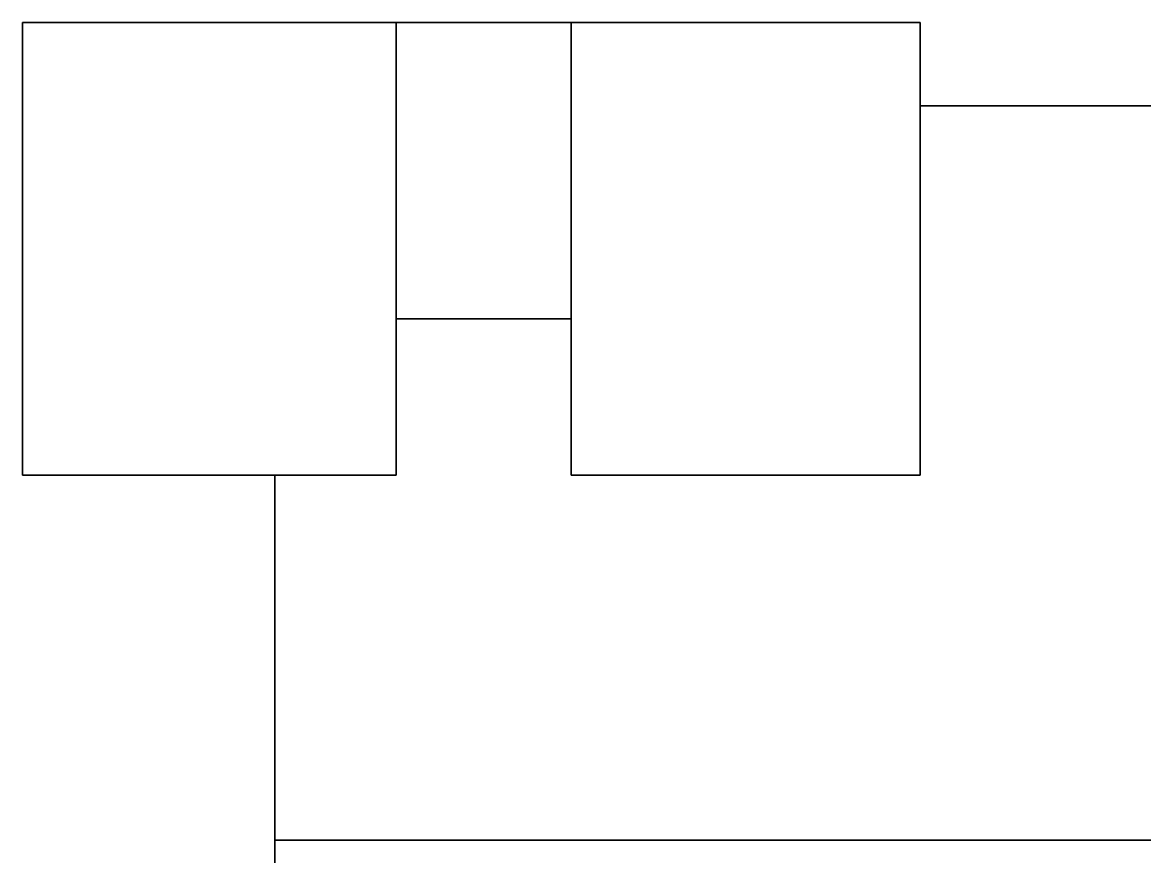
# Model space of a CAD drawing. Header units: metres. Extents: x -14 to 38.7, y -1.1 to 11.2.
# Drawn here: x 0 to 7.69, y 5.49 to 11.2 of the extents above; entities that cross this region are included whole.
import ezdxf

# ---------------------------------------------------------------- set-up
doc = ezdxf.new("R2010")
doc.units = ezdxf.units.M

msp = doc.modelspace()

# ---------------------------------------------------------------- linework, layer by layer
at = {"layer": 'F1_CNW_BWC', "color": 43}
for points in [[(3.76, 11.2, 2.6), (3.76, 11.2), (2.56, 11.2), (2.56, 11.2, 2.6)], [(2.56, 11.2, 2.6), (2.56, 11.2), (2.56, 9.17), (2.56, 9.17, 2.6)], [(3.76, 9.17, 2.6), (3.76, 9.17), (3.76, 11.2), (3.76, 11.2, 2.6)], [(2.56, 9.17, 2.6), (2.56, 9.17), (3.76, 9.17), (3.76, 9.17, 2.6)]]:
    msp.add_3dface(points, dxfattribs=at)
at = {"layer": 'F1_CNW_BWC', "color": 8}
msp.add_3dface([(3.76, 11.2), (3.76, 9.17), (2.56, 9.17), (2.56, 11.2)], dxfattribs=at)
at = {"layer": 'F1_CNW_BWC', "color": 15}
msp.add_3dface([(2.56, 11.2, 2.6), (2.56, 9.17, 2.6), (3.76, 9.17, 2.6), (3.76, 11.2, 2.6)], dxfattribs=at)
at = {"layer": 'F1_CNW_BWC', "color": 143}
msp.add_3dface([(3.46, 11.2, 2.1), (3.46, 11.2, 1.5), (2.86, 11.2, 1.5), (2.86, 11.2, 2.1)], dxfattribs=at)
at = {"layer": 'F1_CNW_BWC', "color": 45}
msp.add_3dface([(2.76, 9.17, 2.1), (2.76, 9.17), (3.56, 9.17), (3.56, 9.17, 2.1)], dxfattribs=at)
at = {"layer": 'F1_CNW_DORM1', "color": 43}
for points in [[(2.56, 11.2, 2.6), (2.56, 11.2), (0, 11.2), (0, 11.2, 2.6)], [(0, 11.2, 2.6), (0, 11.2), (0, 8.1), (0, 8.1, 2.6)], [(2.56, 9.17, 2.6), (2.56, 9.17), (2.56, 11.2), (2.56, 11.2, 2.6)], [(2.56, 8.1, 2.6), (2.56, 8.1), (2.56, 9.17), (2.56, 9.17, 2.6)], [(0, 8.1, 2.6), (0, 8.1), (1.73, 8.1), (1.73, 8.1, 2.6)], [(1.73, 8.1, 2.6), (1.73, 8.1), (2.56, 8.1), (2.56, 8.1, 2.6)]]:
    msp.add_3dface(points, dxfattribs=at)
at = {"layer": 'F1_CNW_DORM1', "color": 8}
msp.add_3dface([(2.56, 11.2), (2.56, 8.1), (0, 8.1), (0, 11.2)], dxfattribs=at)
at = {"layer": 'F1_CNW_DORM1', "color": 15}
msp.add_3dface([(0, 11.2, 2.6), (0, 8.1, 2.6), (2.56, 8.1, 2.6), (2.56, 11.2, 2.6)], dxfattribs=at)
at = {"layer": 'F1_CNW_DORM1', "color": 143}
msp.add_3dface([(1.88, 11.2, 2.3), (1.88, 11.2, 1.1), (0.68, 11.2, 1.1), (0.68, 11.2, 2.3)], dxfattribs=at)
at = {"layer": 'F1_CNW_DORM1', "color": 45}
msp.add_3dface([(2.56, 8.235, 2.1), (2.56, 8.235), (2.56, 9.035), (2.56, 9.035, 2.1)], dxfattribs=at)
at = {"layer": 'F1_CNW_DORM2', "color": 43}
for points in [[(6.15, 11.2, 2.6), (6.15, 11.2), (3.76, 11.2), (3.76, 11.2, 2.6)], [(3.76, 11.2, 2.6), (3.76, 11.2), (3.76, 9.17), (3.76, 9.17, 2.6)], [(6.15, 10.63, 2.6), (6.15, 10.63), (6.15, 11.2), (6.15, 11.2, 2.6)], [(6.15, 8.1, 2.6), (6.15, 8.1), (6.15, 10.63), (6.15, 10.63, 2.6)], [(3.76, 9.17, 2.6), (3.76, 9.17), (3.76, 8.1), (3.76, 8.1, 2.6)], [(3.76, 8.1, 2.6), (3.76, 8.1), (6.15, 8.1), (6.15, 8.1, 2.6)]]:
    msp.add_3dface(points, dxfattribs=at)
at = {"layer": 'F1_CNW_DORM2', "color": 8}
msp.add_3dface([(6.15, 11.2), (6.15, 8.1), (3.76, 8.1), (3.76, 11.2)], dxfattribs=at)
at = {"layer": 'F1_CNW_DORM2', "color": 15}
msp.add_3dface([(3.76, 11.2, 2.6), (3.76, 8.1, 2.6), (6.15, 8.1, 2.6), (6.15, 11.2, 2.6)], dxfattribs=at)
at = {"layer": 'F1_CNW_DORM2', "color": 143}
msp.add_3dface([(5.555, 11.2, 2.3), (5.555, 11.2, 1.1), (4.355, 11.2, 1.1), (4.355, 11.2, 2.3)], dxfattribs=at)
at = {"layer": 'F1_CNW_DORM2', "color": 45}
msp.add_3dface([(3.76, 9.035, 2.1), (3.76, 9.035), (3.76, 8.235), (3.76, 8.235, 2.1)], dxfattribs=at)
at = {"layer": 'F1_CNW_LIV', "color": 8}
msp.add_polyline3d([(7.8, 10.63, 0), (7.8, 5.6, 0), (1.73, 5.6, 0), (1.73, 8.1, 0), (2.56, 8.1, 0), (2.56, 9.17, 0), (3.76, 9.17, 0), (3.76, 8.1, 0), (6.15, 8.1, 0), (6.15, 10.63, 0)], close=True, dxfattribs=at)
at = {"layer": 'F1_CNW_LIV', "color": 15}
msp.add_polyline3d([(2.56, 9.17, 2.6), (2.56, 8.1, 2.6), (1.73, 8.1, 2.6), (1.73, 5.6, 2.6), (7.8, 5.6, 2.6), (7.8, 10.63, 2.6), (6.15, 10.63, 2.6), (6.15, 8.1, 2.6), (3.76, 8.1, 2.6), (3.76, 9.17, 2.6)], close=True, dxfattribs=at)
at = {"layer": 'F1_CNW_LIV', "color": 43}
for points in [[(7.8, 10.63, 2.6), (7.8, 10.63), (6.15, 10.63), (6.15, 10.63, 2.6)], [(6.15, 10.63, 2.6), (6.15, 10.63), (6.15, 8.1), (6.15, 8.1, 2.6)], [(3.76, 9.17, 2.6), (3.76, 9.17), (2.56, 9.17), (2.56, 9.17, 2.6)], [(2.56, 9.17, 2.6), (2.56, 9.17), (2.56, 8.1), (2.56, 8.1, 2.6)], [(3.76, 8.1, 2.6), (3.76, 8.1), (3.76, 9.17), (3.76, 9.17, 2.6)], [(2.56, 8.1, 2.6), (2.56, 8.1), (1.73, 8.1), (1.73, 8.1, 2.6)], [(1.73, 8.1, 2.6), (1.73, 8.1), (1.73, 5.6), (1.73, 5.6, 2.6)], [(6.15, 8.1, 2.6), (6.15, 8.1), (3.76, 8.1), (3.76, 8.1, 2.6)], [(1.73, 5.6, 2.6), (1.73, 5.6), (7.8, 5.6), (7.8, 5.6, 2.6)]]:
    msp.add_3dface(points, dxfattribs=at)
at = {"layer": 'F1_CNW_LIV', "color": 143}
for points in [[(7.575, 10.63, 2.3), (7.575, 10.63, 1.1), (6.375, 10.63, 1.1), (6.375, 10.63, 2.3)], [(1.73, 7.45, 2.3), (1.73, 7.45, 1.1), (1.73, 6.25, 1.1), (1.73, 6.25, 2.3)]]:
    msp.add_3dface(points, dxfattribs=at)
at = {"layer": 'F1_CNW_LIV', "color": 45}
for points in [[(3.56, 9.17, 2.1), (3.56, 9.17), (2.76, 9.17), (2.76, 9.17, 2.1)], [(2.56, 9.035, 2.1), (2.56, 9.035), (2.56, 8.235), (2.56, 8.235, 2.1)], [(3.76, 8.235, 2.1), (3.76, 8.235), (3.76, 9.035), (3.76, 9.035, 2.1)]]:
    msp.add_3dface(points, dxfattribs=at)
at = {"layer": 'F1_CSW_LIV', "color": 8}
msp.add_polyline3d([(7.8, 5.6, 0), (7.8, 0.57, 0), (6.15, 0.57, 0), (6.15, 3.1, 0), (3.76, 3.1, 0), (3.76, 2.03, 0), (2.56, 2.03, 0), (2.56, 3.1, 0), (1.73, 3.1, 0), (1.73, 5.6, 0)], close=True, dxfattribs=at)
at = {"layer": 'F1_CSW_LIV', "color": 15}
msp.add_polyline3d([(1.73, 5.6, 2.6), (1.73, 3.1, 2.6), (2.56, 3.1, 2.6), (2.56, 2.03, 2.6), (3.76, 2.03, 2.6), (3.76, 3.1, 2.6), (6.15, 3.1, 2.6), (6.15, 0.57, 2.6), (7.8, 0.57, 2.6), (7.8, 5.6, 2.6)], close=True, dxfattribs=at)
at = {"layer": 'F1_CSW_LIV', "color": 43}
for points in [[(7.8, 5.6, 2.6), (7.8, 5.6), (1.73, 5.6), (1.73, 5.6, 2.6)], [(1.73, 5.6, 2.6), (1.73, 5.6), (1.73, 3.1), (1.73, 3.1, 2.6)]]:
    msp.add_3dface(points, dxfattribs=at)
at = {"layer": 'F2_CNW_BWC', "color": 43}
for points in [[(3.76, 11.2, 5.2), (3.76, 11.2, 2.6), (2.56, 11.2, 2.6), (2.56, 11.2, 5.2)], [(2.56, 11.2, 5.2), (2.56, 11.2, 2.6), (2.56, 9.17, 2.6), (2.56, 9.17, 5.2)], [(3.76, 9.17, 5.2), (3.76, 9.17, 2.6), (3.76, 11.2, 2.6), (3.76, 11.2, 5.2)], [(2.56, 9.17, 5.2), (2.56, 9.17, 2.6), (3.76, 9.17, 2.6), (3.76, 9.17, 5.2)]]:
    msp.add_3dface(points, dxfattribs=at)
at = {"layer": 'F2_CNW_BWC', "color": 8}
msp.add_3dface([(3.76, 11.2, 2.6), (3.76, 9.17, 2.6), (2.56, 9.17, 2.6), (2.56, 11.2, 2.6)], dxfattribs=at)
at = {"layer": 'F2_CNW_BWC', "color": 15}
msp.add_3dface([(2.56, 11.2, 5.2), (2.56, 9.17, 5.2), (3.76, 9.17, 5.2), (3.76, 11.2, 5.2)], dxfattribs=at)
at = {"layer": 'F2_CNW_BWC', "color": 143}
msp.add_3dface([(3.46, 11.2, 4.7), (3.46, 11.2, 4.1), (2.86, 11.2, 4.1), (2.86, 11.2, 4.7)], dxfattribs=at)
at = {"layer": 'F2_CNW_BWC', "color": 45}
msp.add_3dface([(2.76, 9.17, 4.7), (2.76, 9.17, 2.6), (3.56, 9.17, 2.6), (3.56, 9.17, 4.7)], dxfattribs=at)
at = {"layer": 'F2_CNW_DORM1', "color": 43}
for points in [[(2.56, 11.2, 5.2), (2.56, 11.2, 2.6), (0, 11.2, 2.6), (0, 11.2, 5.2)], [(0, 11.2, 5.2), (0, 11.2, 2.6), (0, 8.1, 2.6), (0, 8.1, 5.2)], [(2.56, 9.17, 5.2), (2.56, 9.17, 2.6), (2.56, 11.2, 2.6), (2.56, 11.2, 5.2)], [(2.56, 8.1, 5.2), (2.56, 8.1, 2.6), (2.56, 9.17, 2.6), (2.56, 9.17, 5.2)], [(0, 8.1, 5.2), (0, 8.1, 2.6), (1.73, 8.1, 2.6), (1.73, 8.1, 5.2)], [(1.73, 8.1, 5.2), (1.73, 8.1, 2.6), (2.56, 8.1, 2.6), (2.56, 8.1, 5.2)]]:
    msp.add_3dface(points, dxfattribs=at)
at = {"layer": 'F2_CNW_DORM1', "color": 8}
msp.add_3dface([(2.56, 11.2, 2.6), (2.56, 8.1, 2.6), (0, 8.1, 2.6), (0, 11.2, 2.6)], dxfattribs=at)
at = {"layer": 'F2_CNW_DORM1', "color": 15}
msp.add_3dface([(0, 11.2, 5.2), (0, 8.1, 5.2), (2.56, 8.1, 5.2), (2.56, 11.2, 5.2)], dxfattribs=at)
at = {"layer": 'F2_CNW_DORM1', "color": 143}
msp.add_3dface([(1.88, 11.2, 4.9), (1.88, 11.2, 3.7), (0.68, 11.2, 3.7), (0.68, 11.2, 4.9)], dxfattribs=at)
at = {"layer": 'F2_CNW_DORM1', "color": 45}
msp.add_3dface([(2.56, 8.235, 4.7), (2.56, 8.235, 2.6), (2.56, 9.035, 2.6), (2.56, 9.035, 4.7)], dxfattribs=at)
at = {"layer": 'F2_CNW_DORM2', "color": 43}
for points in [[(6.15, 11.2, 5.2), (6.15, 11.2, 2.6), (3.76, 11.2, 2.6), (3.76, 11.2, 5.2)], [(3.76, 11.2, 5.2), (3.76, 11.2, 2.6), (3.76, 9.17, 2.6), (3.76, 9.17, 5.2)], [(6.15, 10.63, 5.2), (6.15, 10.63, 2.6), (6.15, 11.2, 2.6), (6.15, 11.2, 5.2)], [(6.15, 8.1, 5.2), (6.15, 8.1, 2.6), (6.15, 10.63, 2.6), (6.15, 10.63, 5.2)], [(3.76, 9.17, 5.2), (3.76, 9.17, 2.6), (3.76, 8.1, 2.6), (3.76, 8.1, 5.2)], [(3.76, 8.1, 5.2), (3.76, 8.1, 2.6), (6.15, 8.1, 2.6), (6.15, 8.1, 5.2)]]:
    msp.add_3dface(points, dxfattribs=at)
at = {"layer": 'F2_CNW_DORM2', "color": 8}
msp.add_3dface([(6.15, 11.2, 2.6), (6.15, 8.1, 2.6), (3.76, 8.1, 2.6), (3.76, 11.2, 2.6)], dxfattribs=at)
at = {"layer": 'F2_CNW_DORM2', "color": 15}
msp.add_3dface([(3.76, 11.2, 5.2), (3.76, 8.1, 5.2), (6.15, 8.1, 5.2), (6.15, 11.2, 5.2)], dxfattribs=at)
at = {"layer": 'F2_CNW_DORM2', "color": 143}
msp.add_3dface([(5.555, 11.2, 4.9), (5.555, 11.2, 3.7), (4.355, 11.2, 3.7), (4.355, 11.2, 4.9)], dxfattribs=at)
at = {"layer": 'F2_CNW_DORM2', "color": 45}
msp.add_3dface([(3.76, 9.035, 4.7), (3.76, 9.035, 2.6), (3.76, 8.235, 2.6), (3.76, 8.235, 4.7)], dxfattribs=at)
at = {"layer": 'F2_CNW_LIV', "color": 8}
msp.add_polyline3d([(7.8, 10.63, 2.6), (7.8, 5.6, 2.6), (1.73, 5.6, 2.6), (1.73, 8.1, 2.6), (2.56, 8.1, 2.6), (2.56, 9.17, 2.6), (3.76, 9.17, 2.6), (3.76, 8.1, 2.6), (6.15, 8.1, 2.6), (6.15, 10.63, 2.6)], close=True, dxfattribs=at)
at = {"layer": 'F2_CNW_LIV', "color": 15}
msp.add_polyline3d([(2.56, 9.17, 5.2), (2.56, 8.1, 5.2), (1.73, 8.1, 5.2), (1.73, 5.6, 5.2), (7.8, 5.6, 5.2), (7.8, 10.63, 5.2), (6.15, 10.63, 5.2), (6.15, 8.1, 5.2), (3.76, 8.1, 5.2), (3.76, 9.17, 5.2)], close=True, dxfattribs=at)
at = {"layer": 'F2_CNW_LIV', "color": 43}
for points in [[(7.8, 10.63, 5.2), (7.8, 10.63, 2.6), (6.15, 10.63, 2.6), (6.15, 10.63, 5.2)], [(6.15, 10.63, 5.2), (6.15, 10.63, 2.6), (6.15, 8.1, 2.6), (6.15, 8.1, 5.2)], [(3.76, 9.17, 5.2), (3.76, 9.17, 2.6), (2.56, 9.17, 2.6), (2.56, 9.17, 5.2)], [(2.56, 9.17, 5.2), (2.56, 9.17, 2.6), (2.56, 8.1, 2.6), (2.56, 8.1, 5.2)], [(3.76, 8.1, 5.2), (3.76, 8.1, 2.6), (3.76, 9.17, 2.6), (3.76, 9.17, 5.2)], [(2.56, 8.1, 5.2), (2.56, 8.1, 2.6), (1.73, 8.1, 2.6), (1.73, 8.1, 5.2)], [(1.73, 8.1, 5.2), (1.73, 8.1, 2.6), (1.73, 5.6, 2.6), (1.73, 5.6, 5.2)], [(6.15, 8.1, 5.2), (6.15, 8.1, 2.6), (3.76, 8.1, 2.6), (3.76, 8.1, 5.2)], [(1.73, 5.6, 5.2), (1.73, 5.6, 2.6), (7.8, 5.6, 2.6), (7.8, 5.6, 5.2)]]:
    msp.add_3dface(points, dxfattribs=at)
at = {"layer": 'F2_CNW_LIV', "color": 143}
for points in [[(7.575, 10.63, 4.9), (7.575, 10.63, 3.7), (6.375, 10.63, 3.7), (6.375, 10.63, 4.9)], [(1.73, 7.45, 4.9), (1.73, 7.45, 3.7), (1.73, 6.25, 3.7), (1.73, 6.25, 4.9)]]:
    msp.add_3dface(points, dxfattribs=at)
at = {"layer": 'F2_CNW_LIV', "color": 45}
for points in [[(3.56, 9.17, 4.7), (3.56, 9.17, 2.6), (2.76, 9.17, 2.6), (2.76, 9.17, 4.7)], [(2.56, 9.035, 4.7), (2.56, 9.035, 2.6), (2.56, 8.235, 2.6), (2.56, 8.235, 4.7)], [(3.76, 8.235, 4.7), (3.76, 8.235, 2.6), (3.76, 9.035, 2.6), (3.76, 9.035, 4.7)]]:
    msp.add_3dface(points, dxfattribs=at)
at = {"layer": 'F2_CSW_LIV', "color": 8}
msp.add_polyline3d([(7.8, 5.6, 2.6), (7.8, 0.57, 2.6), (6.15, 0.57, 2.6), (6.15, 3.1, 2.6), (3.76, 3.1, 2.6), (3.76, 2.03, 2.6), (2.56, 2.03, 2.6), (2.56, 3.1, 2.6), (1.73, 3.1, 2.6), (1.73, 5.6, 2.6)], close=True, dxfattribs=at)
at = {"layer": 'F2_CSW_LIV', "color": 15}
msp.add_polyline3d([(1.73, 5.6, 5.2), (1.73, 3.1, 5.2), (2.56, 3.1, 5.2), (2.56, 2.03, 5.2), (3.76, 2.03, 5.2), (3.76, 3.1, 5.2), (6.15, 3.1, 5.2), (6.15, 0.57, 5.2), (7.8, 0.57, 5.2), (7.8, 5.6, 5.2)], close=True, dxfattribs=at)
at = {"layer": 'F2_CSW_LIV', "color": 43}
for points in [[(7.8, 5.6, 5.2), (7.8, 5.6, 2.6), (1.73, 5.6, 2.6), (1.73, 5.6, 5.2)], [(1.73, 5.6, 5.2), (1.73, 5.6, 2.6), (1.73, 3.1, 2.6), (1.73, 3.1, 5.2)]]:
    msp.add_3dface(points, dxfattribs=at)
at = {"layer": 'F3_CNW_BWC', "color": 43}
for points in [[(3.76, 11.2, 7.8), (3.76, 11.2, 5.2), (2.56, 11.2, 5.2), (2.56, 11.2, 7.8)], [(2.56, 11.2, 7.8), (2.56, 11.2, 5.2), (2.56, 9.17, 5.2), (2.56, 9.17, 7.8)], [(3.76, 9.17, 7.8), (3.76, 9.17, 5.2), (3.76, 11.2, 5.2), (3.76, 11.2, 7.8)], [(2.56, 9.17, 7.8), (2.56, 9.17, 5.2), (3.76, 9.17, 5.2), (3.76, 9.17, 7.8)]]:
    msp.add_3dface(points, dxfattribs=at)
at = {"layer": 'F3_CNW_BWC', "color": 8}
msp.add_3dface([(3.76, 11.2, 5.2), (3.76, 9.17, 5.2), (2.56, 9.17, 5.2), (2.56, 11.2, 5.2)], dxfattribs=at)
at = {"layer": 'F3_CNW_BWC', "color": 15}
msp.add_3dface([(2.56, 11.2, 7.8), (2.56, 9.17, 7.8), (3.76, 9.17, 7.8), (3.76, 11.2, 7.8)], dxfattribs=at)
at = {"layer": 'F3_CNW_BWC', "color": 143}
msp.add_3dface([(3.46, 11.2, 7.3), (3.46, 11.2, 6.7), (2.86, 11.2, 6.7), (2.86, 11.2, 7.3)], dxfattribs=at)
at = {"layer": 'F3_CNW_BWC', "color": 45}
msp.add_3dface([(2.76, 9.17, 7.3), (2.76, 9.17, 5.2), (3.56, 9.17, 5.2), (3.56, 9.17, 7.3)], dxfattribs=at)
at = {"layer": 'F3_CNW_DORM1', "color": 43}
for points in [[(2.56, 11.2, 7.8), (2.56, 11.2, 5.2), (0, 11.2, 5.2), (0, 11.2, 7.8)], [(0, 11.2, 7.8), (0, 11.2, 5.2), (0, 8.1, 5.2), (0, 8.1, 7.8)], [(2.56, 9.17, 7.8), (2.56, 9.17, 5.2), (2.56, 11.2, 5.2), (2.56, 11.2, 7.8)], [(2.56, 8.1, 7.8), (2.56, 8.1, 5.2), (2.56, 9.17, 5.2), (2.56, 9.17, 7.8)], [(0, 8.1, 7.8), (0, 8.1, 5.2), (1.73, 8.1, 5.2), (1.73, 8.1, 7.8)], [(1.73, 8.1, 7.8), (1.73, 8.1, 5.2), (2.56, 8.1, 5.2), (2.56, 8.1, 7.8)]]:
    msp.add_3dface(points, dxfattribs=at)
at = {"layer": 'F3_CNW_DORM1', "color": 8}
msp.add_3dface([(2.56, 11.2, 5.2), (2.56, 8.1, 5.2), (0, 8.1, 5.2), (0, 11.2, 5.2)], dxfattribs=at)
at = {"layer": 'F3_CNW_DORM1', "color": 15}
msp.add_3dface([(0, 11.2, 7.8), (0, 8.1, 7.8), (2.56, 8.1, 7.8), (2.56, 11.2, 7.8)], dxfattribs=at)
at = {"layer": 'F3_CNW_DORM1', "color": 143}
msp.add_3dface([(1.88, 11.2, 7.5), (1.88, 11.2, 6.3), (0.68, 11.2, 6.3), (0.68, 11.2, 7.5)], dxfattribs=at)
at = {"layer": 'F3_CNW_DORM1', "color": 45}
msp.add_3dface([(2.56, 8.235, 7.3), (2.56, 8.235, 5.2), (2.56, 9.035, 5.2), (2.56, 9.035, 7.3)], dxfattribs=at)
at = {"layer": 'F3_CNW_DORM2', "color": 43}
for points in [[(6.15, 11.2, 7.8), (6.15, 11.2, 5.2), (3.76, 11.2, 5.2), (3.76, 11.2, 7.8)], [(3.76, 11.2, 7.8), (3.76, 11.2, 5.2), (3.76, 9.17, 5.2), (3.76, 9.17, 7.8)], [(6.15, 10.63, 7.8), (6.15, 10.63, 5.2), (6.15, 11.2, 5.2), (6.15, 11.2, 7.8)], [(6.15, 8.1, 7.8), (6.15, 8.1, 5.2), (6.15, 10.63, 5.2), (6.15, 10.63, 7.8)], [(3.76, 9.17, 7.8), (3.76, 9.17, 5.2), (3.76, 8.1, 5.2), (3.76, 8.1, 7.8)], [(3.76, 8.1, 7.8), (3.76, 8.1, 5.2), (6.15, 8.1, 5.2), (6.15, 8.1, 7.8)]]:
    msp.add_3dface(points, dxfattribs=at)
at = {"layer": 'F3_CNW_DORM2', "color": 8}
msp.add_3dface([(6.15, 11.2, 5.2), (6.15, 8.1, 5.2), (3.76, 8.1, 5.2), (3.76, 11.2, 5.2)], dxfattribs=at)
at = {"layer": 'F3_CNW_DORM2', "color": 15}
msp.add_3dface([(3.76, 11.2, 7.8), (3.76, 8.1, 7.8), (6.15, 8.1, 7.8), (6.15, 11.2, 7.8)], dxfattribs=at)
at = {"layer": 'F3_CNW_DORM2', "color": 143}
msp.add_3dface([(5.555, 11.2, 7.5), (5.555, 11.2, 6.3), (4.355, 11.2, 6.3), (4.355, 11.2, 7.5)], dxfattribs=at)
at = {"layer": 'F3_CNW_DORM2', "color": 45}
msp.add_3dface([(3.76, 9.035, 7.3), (3.76, 9.035, 5.2), (3.76, 8.235, 5.2), (3.76, 8.235, 7.3)], dxfattribs=at)
at = {"layer": 'F3_CNW_LIV', "color": 8}
msp.add_polyline3d([(7.8, 10.63, 5.2), (7.8, 5.6, 5.2), (1.73, 5.6, 5.2), (1.73, 8.1, 5.2), (2.56, 8.1, 5.2), (2.56, 9.17, 5.2), (3.76, 9.17, 5.2), (3.76, 8.1, 5.2), (6.15, 8.1, 5.2), (6.15, 10.63, 5.2)], close=True, dxfattribs=at)
at = {"layer": 'F3_CNW_LIV', "color": 15}
msp.add_polyline3d([(2.56, 9.17, 7.8), (2.56, 8.1, 7.8), (1.73, 8.1, 7.8), (1.73, 5.6, 7.8), (7.8, 5.6, 7.8), (7.8, 10.63, 7.8), (6.15, 10.63, 7.8), (6.15, 8.1, 7.8), (3.76, 8.1, 7.8), (3.76, 9.17, 7.8)], close=True, dxfattribs=at)
at = {"layer": 'F3_CNW_LIV', "color": 43}
for points in [[(7.8, 10.63, 7.8), (7.8, 10.63, 5.2), (6.15, 10.63, 5.2), (6.15, 10.63, 7.8)], [(6.15, 10.63, 7.8), (6.15, 10.63, 5.2), (6.15, 8.1, 5.2), (6.15, 8.1, 7.8)], [(3.76, 9.17, 7.8), (3.76, 9.17, 5.2), (2.56, 9.17, 5.2), (2.56, 9.17, 7.8)], [(2.56, 9.17, 7.8), (2.56, 9.17, 5.2), (2.56, 8.1, 5.2), (2.56, 8.1, 7.8)], [(3.76, 8.1, 7.8), (3.76, 8.1, 5.2), (3.76, 9.17, 5.2), (3.76, 9.17, 7.8)], [(2.56, 8.1, 7.8), (2.56, 8.1, 5.2), (1.73, 8.1, 5.2), (1.73, 8.1, 7.8)], [(1.73, 8.1, 7.8), (1.73, 8.1, 5.2), (1.73, 5.6, 5.2), (1.73, 5.6, 7.8)], [(6.15, 8.1, 7.8), (6.15, 8.1, 5.2), (3.76, 8.1, 5.2), (3.76, 8.1, 7.8)], [(1.73, 5.6, 7.8), (1.73, 5.6, 5.2), (7.8, 5.6, 5.2), (7.8, 5.6, 7.8)]]:
    msp.add_3dface(points, dxfattribs=at)
at = {"layer": 'F3_CNW_LIV', "color": 143}
for points in [[(7.575, 10.63, 7.5), (7.575, 10.63, 6.3), (6.375, 10.63, 6.3), (6.375, 10.63, 7.5)], [(1.73, 7.45, 7.5), (1.73, 7.45, 6.3), (1.73, 6.25, 6.3), (1.73, 6.25, 7.5)]]:
    msp.add_3dface(points, dxfattribs=at)
at = {"layer": 'F3_CNW_LIV', "color": 45}
for points in [[(3.56, 9.17, 7.3), (3.56, 9.17, 5.2), (2.76, 9.17, 5.2), (2.76, 9.17, 7.3)], [(2.56, 9.035, 7.3), (2.56, 9.035, 5.2), (2.56, 8.235, 5.2), (2.56, 8.235, 7.3)], [(3.76, 8.235, 7.3), (3.76, 8.235, 5.2), (3.76, 9.035, 5.2), (3.76, 9.035, 7.3)]]:
    msp.add_3dface(points, dxfattribs=at)
at = {"layer": 'F3_CSW_LIV', "color": 8}
msp.add_polyline3d([(7.8, 5.6, 5.2), (7.8, 0.57, 5.2), (6.15, 0.57, 5.2), (6.15, 3.1, 5.2), (3.76, 3.1, 5.2), (3.76, 2.03, 5.2), (2.56, 2.03, 5.2), (2.56, 3.1, 5.2), (1.73, 3.1, 5.2), (1.73, 5.6, 5.2)], close=True, dxfattribs=at)
at = {"layer": 'F3_CSW_LIV', "color": 15}
msp.add_polyline3d([(1.73, 5.6, 7.8), (1.73, 3.1, 7.8), (2.56, 3.1, 7.8), (2.56, 2.03, 7.8), (3.76, 2.03, 7.8), (3.76, 3.1, 7.8), (6.15, 3.1, 7.8), (6.15, 0.57, 7.8), (7.8, 0.57, 7.8), (7.8, 5.6, 7.8)], close=True, dxfattribs=at)
at = {"layer": 'F3_CSW_LIV', "color": 43}
for points in [[(7.8, 5.6, 7.8), (7.8, 5.6, 5.2), (1.73, 5.6, 5.2), (1.73, 5.6, 7.8)], [(1.73, 5.6, 7.8), (1.73, 5.6, 5.2), (1.73, 3.1, 5.2), (1.73, 3.1, 7.8)]]:
    msp.add_3dface(points, dxfattribs=at)
at = {"layer": 'F4_CNW_BWC', "color": 43}
for points in [[(3.76, 11.2, 10.4), (3.76, 11.2, 7.8), (2.56, 11.2, 7.8), (2.56, 11.2, 10.4)], [(2.56, 11.2, 10.4), (2.56, 11.2, 7.8), (2.56, 9.17, 7.8), (2.56, 9.17, 10.4)], [(3.76, 9.17, 10.4), (3.76, 9.17, 7.8), (3.76, 11.2, 7.8), (3.76, 11.2, 10.4)], [(2.56, 9.17, 10.4), (2.56, 9.17, 7.8), (3.76, 9.17, 7.8), (3.76, 9.17, 10.4)]]:
    msp.add_3dface(points, dxfattribs=at)
at = {"layer": 'F4_CNW_BWC', "color": 8}
msp.add_3dface([(3.76, 11.2, 7.8), (3.76, 9.17, 7.8), (2.56, 9.17, 7.8), (2.56, 11.2, 7.8)], dxfattribs=at)
at = {"layer": 'F4_CNW_BWC', "color": 15}
msp.add_3dface([(2.56, 11.2, 10.4), (2.56, 9.17, 10.4), (3.76, 9.17, 10.4), (3.76, 11.2, 10.4)], dxfattribs=at)
at = {"layer": 'F4_CNW_BWC', "color": 143}
msp.add_3dface([(3.46, 11.2, 9.9), (3.46, 11.2, 9.3), (2.86, 11.2, 9.3), (2.86, 11.2, 9.9)], dxfattribs=at)
at = {"layer": 'F4_CNW_BWC', "color": 45}
msp.add_3dface([(2.76, 9.17, 9.9), (2.76, 9.17, 7.8), (3.56, 9.17, 7.8), (3.56, 9.17, 9.9)], dxfattribs=at)
at = {"layer": 'F4_CNW_DORM1', "color": 43}
for points in [[(2.56, 11.2, 10.4), (2.56, 11.2, 7.8), (0, 11.2, 7.8), (0, 11.2, 10.4)], [(0, 11.2, 10.4), (0, 11.2, 7.8), (0, 8.1, 7.8), (0, 8.1, 10.4)], [(2.56, 9.17, 10.4), (2.56, 9.17, 7.8), (2.56, 11.2, 7.8), (2.56, 11.2, 10.4)], [(2.56, 8.1, 10.4), (2.56, 8.1, 7.8), (2.56, 9.17, 7.8), (2.56, 9.17, 10.4)], [(0, 8.1, 10.4), (0, 8.1, 7.8), (1.73, 8.1, 7.8), (1.73, 8.1, 10.4)], [(1.73, 8.1, 10.4), (1.73, 8.1, 7.8), (2.56, 8.1, 7.8), (2.56, 8.1, 10.4)]]:
    msp.add_3dface(points, dxfattribs=at)
at = {"layer": 'F4_CNW_DORM1', "color": 8}
msp.add_3dface([(2.56, 11.2, 7.8), (2.56, 8.1, 7.8), (0, 8.1, 7.8), (0, 11.2, 7.8)], dxfattribs=at)
at = {"layer": 'F4_CNW_DORM1', "color": 15}
msp.add_3dface([(0, 11.2, 10.4), (0, 8.1, 10.4), (2.56, 8.1, 10.4), (2.56, 11.2, 10.4)], dxfattribs=at)
at = {"layer": 'F4_CNW_DORM1', "color": 143}
msp.add_3dface([(1.88, 11.2, 10.1), (1.88, 11.2, 8.9), (0.68, 11.2, 8.9), (0.68, 11.2, 10.1)], dxfattribs=at)
at = {"layer": 'F4_CNW_DORM1', "color": 45}
msp.add_3dface([(2.56, 8.235, 9.9), (2.56, 8.235, 7.8), (2.56, 9.035, 7.8), (2.56, 9.035, 9.9)], dxfattribs=at)
at = {"layer": 'F4_CNW_DORM2', "color": 43}
for points in [[(6.15, 11.2, 10.4), (6.15, 11.2, 7.8), (3.76, 11.2, 7.8), (3.76, 11.2, 10.4)], [(3.76, 11.2, 10.4), (3.76, 11.2, 7.8), (3.76, 9.17, 7.8), (3.76, 9.17, 10.4)], [(6.15, 10.63, 10.4), (6.15, 10.63, 7.8), (6.15, 11.2, 7.8), (6.15, 11.2, 10.4)], [(6.15, 8.1, 10.4), (6.15, 8.1, 7.8), (6.15, 10.63, 7.8), (6.15, 10.63, 10.4)], [(3.76, 9.17, 10.4), (3.76, 9.17, 7.8), (3.76, 8.1, 7.8), (3.76, 8.1, 10.4)], [(3.76, 8.1, 10.4), (3.76, 8.1, 7.8), (6.15, 8.1, 7.8), (6.15, 8.1, 10.4)]]:
    msp.add_3dface(points, dxfattribs=at)
at = {"layer": 'F4_CNW_DORM2', "color": 8}
msp.add_3dface([(6.15, 11.2, 7.8), (6.15, 8.1, 7.8), (3.76, 8.1, 7.8), (3.76, 11.2, 7.8)], dxfattribs=at)
at = {"layer": 'F4_CNW_DORM2', "color": 15}
msp.add_3dface([(3.76, 11.2, 10.4), (3.76, 8.1, 10.4), (6.15, 8.1, 10.4), (6.15, 11.2, 10.4)], dxfattribs=at)
at = {"layer": 'F4_CNW_DORM2', "color": 143}
msp.add_3dface([(5.555, 11.2, 10.1), (5.555, 11.2, 8.9), (4.355, 11.2, 8.9), (4.355, 11.2, 10.1)], dxfattribs=at)
at = {"layer": 'F4_CNW_DORM2', "color": 45}
msp.add_3dface([(3.76, 9.035, 9.9), (3.76, 9.035, 7.8), (3.76, 8.235, 7.8), (3.76, 8.235, 9.9)], dxfattribs=at)
at = {"layer": 'F4_CNW_LIV', "color": 8}
msp.add_polyline3d([(7.8, 10.63, 7.8), (7.8, 5.6, 7.8), (1.73, 5.6, 7.8), (1.73, 8.1, 7.8), (2.56, 8.1, 7.8), (2.56, 9.17, 7.8), (3.76, 9.17, 7.8), (3.76, 8.1, 7.8), (6.15, 8.1, 7.8), (6.15, 10.63, 7.8)], close=True, dxfattribs=at)
at = {"layer": 'F4_CNW_LIV', "color": 15}
msp.add_polyline3d([(2.56, 9.17, 10.4), (2.56, 8.1, 10.4), (1.73, 8.1, 10.4), (1.73, 5.6, 10.4), (7.8, 5.6, 10.4), (7.8, 10.63, 10.4), (6.15, 10.63, 10.4), (6.15, 8.1, 10.4), (3.76, 8.1, 10.4), (3.76, 9.17, 10.4)], close=True, dxfattribs=at)
at = {"layer": 'F4_CNW_LIV', "color": 43}
for points in [[(7.8, 10.63, 10.4), (7.8, 10.63, 7.8), (6.15, 10.63, 7.8), (6.15, 10.63, 10.4)], [(6.15, 10.63, 10.4), (6.15, 10.63, 7.8), (6.15, 8.1, 7.8), (6.15, 8.1, 10.4)], [(3.76, 9.17, 10.4), (3.76, 9.17, 7.8), (2.56, 9.17, 7.8), (2.56, 9.17, 10.4)], [(2.56, 9.17, 10.4), (2.56, 9.17, 7.8), (2.56, 8.1, 7.8), (2.56, 8.1, 10.4)], [(3.76, 8.1, 10.4), (3.76, 8.1, 7.8), (3.76, 9.17, 7.8), (3.76, 9.17, 10.4)], [(2.56, 8.1, 10.4), (2.56, 8.1, 7.8), (1.73, 8.1, 7.8), (1.73, 8.1, 10.4)], [(1.73, 8.1, 10.4), (1.73, 8.1, 7.8), (1.73, 5.6, 7.8), (1.73, 5.6, 10.4)], [(6.15, 8.1, 10.4), (6.15, 8.1, 7.8), (3.76, 8.1, 7.8), (3.76, 8.1, 10.4)], [(1.73, 5.6, 10.4), (1.73, 5.6, 7.8), (7.8, 5.6, 7.8), (7.8, 5.6, 10.4)]]:
    msp.add_3dface(points, dxfattribs=at)
at = {"layer": 'F4_CNW_LIV', "color": 143}
for points in [[(7.575, 10.63, 10.1), (7.575, 10.63, 8.9), (6.375, 10.63, 8.9), (6.375, 10.63, 10.1)], [(1.73, 7.45, 10.1), (1.73, 7.45, 8.9), (1.73, 6.25, 8.9), (1.73, 6.25, 10.1)]]:
    msp.add_3dface(points, dxfattribs=at)
at = {"layer": 'F4_CNW_LIV', "color": 45}
for points in [[(3.56, 9.17, 9.9), (3.56, 9.17, 7.8), (2.76, 9.17, 7.8), (2.76, 9.17, 9.9)], [(2.56, 9.035, 9.9), (2.56, 9.035, 7.8), (2.56, 8.235, 7.8), (2.56, 8.235, 9.9)], [(3.76, 8.235, 9.9), (3.76, 8.235, 7.8), (3.76, 9.035, 7.8), (3.76, 9.035, 9.9)]]:
    msp.add_3dface(points, dxfattribs=at)
at = {"layer": 'F4_CSW_LIV', "color": 8}
msp.add_polyline3d([(7.8, 5.6, 7.8), (7.8, 0.57, 7.8), (6.15, 0.57, 7.8), (6.15, 3.1, 7.8), (3.76, 3.1, 7.8), (3.76, 2.03, 7.8), (2.56, 2.03, 7.8), (2.56, 3.1, 7.8), (1.73, 3.1, 7.8), (1.73, 5.6, 7.8)], close=True, dxfattribs=at)
at = {"layer": 'F4_CSW_LIV', "color": 15}
msp.add_polyline3d([(1.73, 5.6, 10.4), (1.73, 3.1, 10.4), (2.56, 3.1, 10.4), (2.56, 2.03, 10.4), (3.76, 2.03, 10.4), (3.76, 3.1, 10.4), (6.15, 3.1, 10.4), (6.15, 0.57, 10.4), (7.8, 0.57, 10.4), (7.8, 5.6, 10.4)], close=True, dxfattribs=at)
at = {"layer": 'F4_CSW_LIV', "color": 43}
for points in [[(7.8, 5.6, 10.4), (7.8, 5.6, 7.8), (1.73, 5.6, 7.8), (1.73, 5.6, 10.4)], [(1.73, 5.6, 10.4), (1.73, 5.6, 7.8), (1.73, 3.1, 7.8), (1.73, 3.1, 10.4)]]:
    msp.add_3dface(points, dxfattribs=at)
at = {"layer": 'F5_CNW_BWC', "color": 43}
for points in [[(3.76, 11.2, 13), (3.76, 11.2, 10.4), (2.56, 11.2, 10.4), (2.56, 11.2, 13)], [(2.56, 11.2, 13), (2.56, 11.2, 10.4), (2.56, 9.17, 10.4), (2.56, 9.17, 13)], [(3.76, 9.17, 13), (3.76, 9.17, 10.4), (3.76, 11.2, 10.4), (3.76, 11.2, 13)], [(2.56, 9.17, 13), (2.56, 9.17, 10.4), (3.76, 9.17, 10.4), (3.76, 9.17, 13)]]:
    msp.add_3dface(points, dxfattribs=at)
at = {"layer": 'F5_CNW_BWC', "color": 8}
msp.add_3dface([(3.76, 11.2, 10.4), (3.76, 9.17, 10.4), (2.56, 9.17, 10.4), (2.56, 11.2, 10.4)], dxfattribs=at)
at = {"layer": 'F5_CNW_BWC', "color": 15}
msp.add_3dface([(2.56, 11.2, 13), (2.56, 9.17, 13), (3.76, 9.17, 13), (3.76, 11.2, 13)], dxfattribs=at)
at = {"layer": 'F5_CNW_BWC', "color": 143}
msp.add_3dface([(3.46, 11.2, 12.5), (3.46, 11.2, 11.9), (2.86, 11.2, 11.9), (2.86, 11.2, 12.5)], dxfattribs=at)
at = {"layer": 'F5_CNW_BWC', "color": 45}
msp.add_3dface([(2.76, 9.17, 12.5), (2.76, 9.17, 10.4), (3.56, 9.17, 10.4), (3.56, 9.17, 12.5)], dxfattribs=at)
at = {"layer": 'F5_CNW_DORM1', "color": 43}
for points in [[(2.56, 11.2, 13), (2.56, 11.2, 10.4), (0, 11.2, 10.4), (0, 11.2, 13)], [(0, 11.2, 13), (0, 11.2, 10.4), (0, 8.1, 10.4), (0, 8.1, 13)], [(2.56, 9.17, 13), (2.56, 9.17, 10.4), (2.56, 11.2, 10.4), (2.56, 11.2, 13)], [(2.56, 8.1, 13), (2.56, 8.1, 10.4), (2.56, 9.17, 10.4), (2.56, 9.17, 13)], [(0, 8.1, 13), (0, 8.1, 10.4), (1.73, 8.1, 10.4), (1.73, 8.1, 13)], [(1.73, 8.1, 13), (1.73, 8.1, 10.4), (2.56, 8.1, 10.4), (2.56, 8.1, 13)]]:
    msp.add_3dface(points, dxfattribs=at)
at = {"layer": 'F5_CNW_DORM1', "color": 8}
msp.add_3dface([(2.56, 11.2, 10.4), (2.56, 8.1, 10.4), (0, 8.1, 10.4), (0, 11.2, 10.4)], dxfattribs=at)
at = {"layer": 'F5_CNW_DORM1', "color": 15}
msp.add_3dface([(0, 11.2, 13), (0, 8.1, 13), (2.56, 8.1, 13), (2.56, 11.2, 13)], dxfattribs=at)
at = {"layer": 'F5_CNW_DORM1', "color": 143}
msp.add_3dface([(1.88, 11.2, 12.7), (1.88, 11.2, 11.5), (0.68, 11.2, 11.5), (0.68, 11.2, 12.7)], dxfattribs=at)
at = {"layer": 'F5_CNW_DORM1', "color": 45}
msp.add_3dface([(2.56, 8.235, 12.5), (2.56, 8.235, 10.4), (2.56, 9.035, 10.4), (2.56, 9.035, 12.5)], dxfattribs=at)
at = {"layer": 'F5_CNW_DORM2', "color": 43}
for points in [[(6.15, 11.2, 13), (6.15, 11.2, 10.4), (3.76, 11.2, 10.4), (3.76, 11.2, 13)], [(3.76, 11.2, 13), (3.76, 11.2, 10.4), (3.76, 9.17, 10.4), (3.76, 9.17, 13)], [(6.15, 10.63, 13), (6.15, 10.63, 10.4), (6.15, 11.2, 10.4), (6.15, 11.2, 13)], [(6.15, 8.1, 13), (6.15, 8.1, 10.4), (6.15, 10.63, 10.4), (6.15, 10.63, 13)], [(3.76, 9.17, 13), (3.76, 9.17, 10.4), (3.76, 8.1, 10.4), (3.76, 8.1, 13)], [(3.76, 8.1, 13), (3.76, 8.1, 10.4), (6.15, 8.1, 10.4), (6.15, 8.1, 13)]]:
    msp.add_3dface(points, dxfattribs=at)
at = {"layer": 'F5_CNW_DORM2', "color": 8}
msp.add_3dface([(6.15, 11.2, 10.4), (6.15, 8.1, 10.4), (3.76, 8.1, 10.4), (3.76, 11.2, 10.4)], dxfattribs=at)
at = {"layer": 'F5_CNW_DORM2', "color": 15}
msp.add_3dface([(3.76, 11.2, 13), (3.76, 8.1, 13), (6.15, 8.1, 13), (6.15, 11.2, 13)], dxfattribs=at)
at = {"layer": 'F5_CNW_DORM2', "color": 143}
msp.add_3dface([(5.555, 11.2, 12.7), (5.555, 11.2, 11.5), (4.355, 11.2, 11.5), (4.355, 11.2, 12.7)], dxfattribs=at)
at = {"layer": 'F5_CNW_DORM2', "color": 45}
msp.add_3dface([(3.76, 9.035, 12.5), (3.76, 9.035, 10.4), (3.76, 8.235, 10.4), (3.76, 8.235, 12.5)], dxfattribs=at)
at = {"layer": 'F5_CNW_LIV', "color": 8}
msp.add_polyline3d([(7.8, 10.63, 10.4), (7.8, 5.6, 10.4), (1.73, 5.6, 10.4), (1.73, 8.1, 10.4), (2.56, 8.1, 10.4), (2.56, 9.17, 10.4), (3.76, 9.17, 10.4), (3.76, 8.1, 10.4), (6.15, 8.1, 10.4), (6.15, 10.63, 10.4)], close=True, dxfattribs=at)
at = {"layer": 'F5_CNW_LIV', "color": 15}
msp.add_polyline3d([(2.56, 9.17, 13), (2.56, 8.1, 13), (1.73, 8.1, 13), (1.73, 5.6, 13), (7.8, 5.6, 13), (7.8, 10.63, 13), (6.15, 10.63, 13), (6.15, 8.1, 13), (3.76, 8.1, 13), (3.76, 9.17, 13)], close=True, dxfattribs=at)
at = {"layer": 'F5_CNW_LIV', "color": 43}
for points in [[(7.8, 10.63, 13), (7.8, 10.63, 10.4), (6.15, 10.63, 10.4), (6.15, 10.63, 13)], [(6.15, 10.63, 13), (6.15, 10.63, 10.4), (6.15, 8.1, 10.4), (6.15, 8.1, 13)], [(3.76, 9.17, 13), (3.76, 9.17, 10.4), (2.56, 9.17, 10.4), (2.56, 9.17, 13)], [(2.56, 9.17, 13), (2.56, 9.17, 10.4), (2.56, 8.1, 10.4), (2.56, 8.1, 13)], [(3.76, 8.1, 13), (3.76, 8.1, 10.4), (3.76, 9.17, 10.4), (3.76, 9.17, 13)], [(2.56, 8.1, 13), (2.56, 8.1, 10.4), (1.73, 8.1, 10.4), (1.73, 8.1, 13)], [(1.73, 8.1, 13), (1.73, 8.1, 10.4), (1.73, 5.6, 10.4), (1.73, 5.6, 13)], [(6.15, 8.1, 13), (6.15, 8.1, 10.4), (3.76, 8.1, 10.4), (3.76, 8.1, 13)], [(1.73, 5.6, 13), (1.73, 5.6, 10.4), (7.8, 5.6, 10.4), (7.8, 5.6, 13)]]:
    msp.add_3dface(points, dxfattribs=at)
at = {"layer": 'F5_CNW_LIV', "color": 143}
for points in [[(7.575, 10.63, 12.7), (7.575, 10.63, 11.5), (6.375, 10.63, 11.5), (6.375, 10.63, 12.7)], [(1.73, 7.45, 12.7), (1.73, 7.45, 11.5), (1.73, 6.25, 11.5), (1.73, 6.25, 12.7)]]:
    msp.add_3dface(points, dxfattribs=at)
at = {"layer": 'F5_CNW_LIV', "color": 45}
for points in [[(3.56, 9.17, 12.5), (3.56, 9.17, 10.4), (2.76, 9.17, 10.4), (2.76, 9.17, 12.5)], [(2.56, 9.035, 12.5), (2.56, 9.035, 10.4), (2.56, 8.235, 10.4), (2.56, 8.235, 12.5)], [(3.76, 8.235, 12.5), (3.76, 8.235, 10.4), (3.76, 9.035, 10.4), (3.76, 9.035, 12.5)]]:
    msp.add_3dface(points, dxfattribs=at)
at = {"layer": 'F5_CSW_LIV', "color": 8}
msp.add_polyline3d([(7.8, 5.6, 10.4), (7.8, 0.57, 10.4), (6.15, 0.57, 10.4), (6.15, 3.1, 10.4), (3.76, 3.1, 10.4), (3.76, 2.03, 10.4), (2.56, 2.03, 10.4), (2.56, 3.1, 10.4), (1.73, 3.1, 10.4), (1.73, 5.6, 10.4)], close=True, dxfattribs=at)
at = {"layer": 'F5_CSW_LIV', "color": 15}
msp.add_polyline3d([(1.73, 5.6, 13), (1.73, 3.1, 13), (2.56, 3.1, 13), (2.56, 2.03, 13), (3.76, 2.03, 13), (3.76, 3.1, 13), (6.15, 3.1, 13), (6.15, 0.57, 13), (7.8, 0.57, 13), (7.8, 5.6, 13)], close=True, dxfattribs=at)
at = {"layer": 'F5_CSW_LIV', "color": 43}
for points in [[(7.8, 5.6, 13), (7.8, 5.6, 10.4), (1.73, 5.6, 10.4), (1.73, 5.6, 13)], [(1.73, 5.6, 13), (1.73, 5.6, 10.4), (1.73, 3.1, 10.4), (1.73, 3.1, 13)]]:
    msp.add_3dface(points, dxfattribs=at)

doc.saveas('drawing.dxf')
